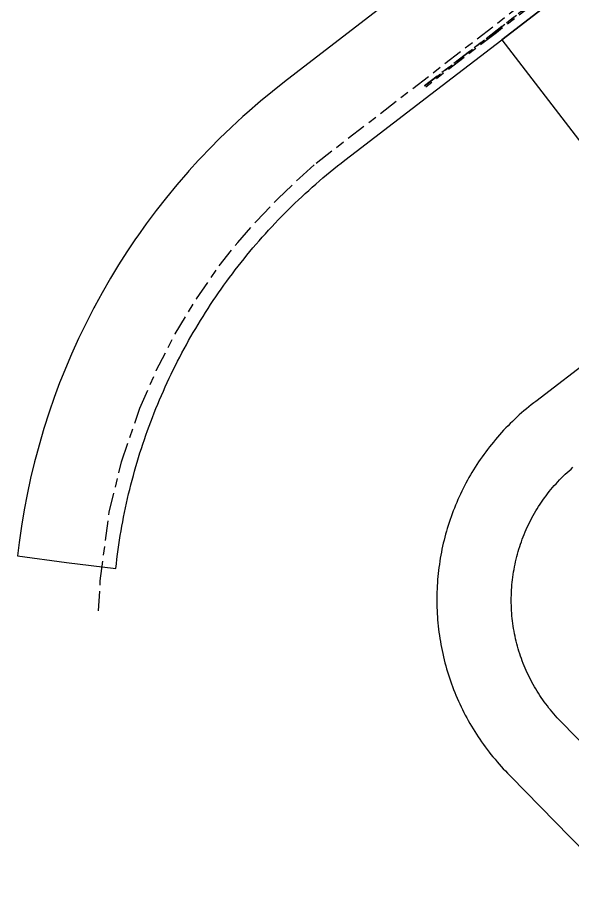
# Model space of a CAD drawing. Extents: x 301026 to 301961, y 6172667 to 6173436.
# Drawn here: x 301025.7 to 301137.6, y 6172750.9 to 6172927.5 of the extents above; entities that cross this region are included whole.
import ezdxf

# ---------------------------------------------------------------- set-up
doc = ezdxf.new("R2010")
doc.units = 0
doc.linetypes.add('Cable Exist UG', pattern=[8.2, 4, -1.2, 1.8, -1.2])
for name, color, linetype in [('_User_LV_Exist', 7, 'Continuous'), ('Mains_HV_EXT', 7, 'Continuous'), ('Mains_SL_EXT', 7, 'Continuous'), ('Trench_SP_EXT', 7, 'Continuous')]:
    doc.layers.add(name, color=color, linetype=linetype)
doc.layers.add('Cadastre Land Parcels_SP_EXT', color=9, linetype='Continuous', lineweight=5)
doc.layers.add('Cadastre Roads_SP_EXT', color=9, linetype='Continuous', lineweight=5)

msp = doc.modelspace()

# ---------------------------------------------------------------- linework, layer by layer
at = {"layer": '_User_LV_Exist', "linetype": 'Cable Exist UG', "flags": 128}
msp.add_lwpolyline([(301136.37, 6172935.66), (301107.82, 6172913.72)], dxfattribs=at)
at = {"layer": 'Cadastre Land Parcels_SP_EXT', "color": 250, "linetype": 'Continuous', "lineweight": -3}
msp.add_lwpolyline([(301147.61, 6172901.32), (301157.13, 6172908.63), (301137.63, 6172934.01), (301123.36, 6172923.04), (301142.85, 6172897.66), (301147.61, 6172901.32)], close=True, dxfattribs=at)
at = {"layer": 'Cadastre Roads_SP_EXT', "color": 250, "linetype": 'Continuous', "lineweight": -3}
for points in [[(301098.54, 6172929.13), (301084.27, 6172918.15), (301079.59, 6172914.56), (301077.14, 6172912.62), (301074.73, 6172910.63), (301071.96, 6172908.24), (301071.18, 6172907.55), (301068.88, 6172905.42), (301067.51, 6172904.11), (301066.62, 6172903.25), (301064.42, 6172901.03), (301062.75, 6172899.3), (301062.26, 6172898.77), (301060.28, 6172896.59), (301060.05, 6172896.34), (301057.88, 6172893.81), (301055.76, 6172891.24), (301053.7, 6172888.62), (301051.71, 6172885.95), (301049.99, 6172883.52), (301049.55, 6172882.88), (301047.8, 6172880.29), (301046.11, 6172877.64), (301044.49, 6172874.97), (301042.78, 6172872), (301041.32, 6172869.35), (301041.13, 6172868.99), (301039.56, 6172865.92), (301038.06, 6172862.8), (301036.63, 6172859.65), (301035.41, 6172856.77), (301034.61, 6172854.79), (301034.24, 6172853.86), (301033.15, 6172850.93), (301032.12, 6172847.98), (301031.06, 6172844.65), (301030.08, 6172841.3), (301029.56, 6172839.37), (301029.19, 6172837.97), (301028.39, 6172834.67), (301027.68, 6172831.35), (301027.08, 6172828.26), (301026.54, 6172824.97), (301026.07, 6172821.67), (301025.75, 6172818.97), (301035.65, 6172817.65), (301045.57, 6172816.45), (301045.67, 6172817.4), (301045.67, 6172817.4), (301045.79, 6172818.34), (301045.91, 6172819.29), (301046.04, 6172820.24), (301046.17, 6172821.18), (301046.31, 6172822.12), (301046.46, 6172823.06), (301046.62, 6172824), (301046.79, 6172824.94), (301046.96, 6172825.87), (301047.14, 6172826.81), (301047.33, 6172827.74), (301047.52, 6172828.67), (301047.73, 6172829.6), (301047.94, 6172830.53), (301048.15, 6172831.46), (301048.38, 6172832.39), (301048.61, 6172833.31), (301048.85, 6172834.23), (301049.1, 6172835.15), (301049.35, 6172836.07), (301049.61, 6172836.98), (301049.88, 6172837.9), (301050.16, 6172838.81), (301050.44, 6172839.72), (301050.73, 6172840.62), (301051.03, 6172841.53), (301051.33, 6172842.43), (301051.64, 6172843.33), (301051.96, 6172844.23), (301052.29, 6172845.12), (301052.62, 6172846.02), (301052.96, 6172846.9), (301053.31, 6172847.79), (301053.66, 6172848.68), (301054.02, 6172849.56), (301054.39, 6172850.44), (301054.77, 6172851.31), (301055.15, 6172852.18), (301055.54, 6172853.05), (301055.93, 6172853.92), (301056.34, 6172854.78), (301056.74, 6172855.64), (301057.16, 6172856.5), (301057.58, 6172857.35), (301058.01, 6172858.2), (301058.45, 6172859.04), (301058.89, 6172859.88), (301059.34, 6172860.71), (301059.79, 6172861.54), (301060.25, 6172862.37), (301060.72, 6172863.19), (301061.19, 6172864.01), (301061.67, 6172864.83), (301062.16, 6172865.64), (301062.65, 6172866.45), (301063.15, 6172867.26), (301063.66, 6172868.06), (301064.17, 6172868.86), (301064.68, 6172869.65), (301065.21, 6172870.44), (301065.74, 6172871.22), (301066.28, 6172872), (301066.82, 6172872.78), (301067.37, 6172873.56), (301067.93, 6172874.33), (301068.49, 6172875.1), (301069.06, 6172875.86), (301069.64, 6172876.62), (301070.22, 6172877.37), (301070.81, 6172878.12), (301071.41, 6172878.86), (301072.01, 6172879.6), (301072.61, 6172880.34), (301073.22, 6172881.07), (301073.84, 6172881.79), (301074.46, 6172882.51), (301075.09, 6172883.22), (301075.73, 6172883.93), (301076.37, 6172884.64), (301077.01, 6172885.34), (301077.67, 6172886.03), (301078.32, 6172886.72), (301078.98, 6172887.41), (301079.65, 6172888.09), (301080.32, 6172888.76), (301081, 6172889.42), (301081.68, 6172890.09), (301082.37, 6172890.74), (301083.06, 6172891.39), (301083.76, 6172892.04), (301084.46, 6172892.67), (301085.17, 6172893.31), (301085.88, 6172893.94), (301086.6, 6172894.56), (301087.32, 6172895.17), (301088.05, 6172895.78), (301088.78, 6172896.39), (301089.51, 6172896.99), (301090.26, 6172897.58), (301091, 6172898.17), (301091.75, 6172898.75), (301094.02, 6172900.49), (301109.08, 6172912.07), (301123.36, 6172923.04), (301137.63, 6172934.01)], [(301142.11, 6172859.25), (301130.22, 6172850.11), (301129.81, 6172849.8), (301129.31, 6172849.41), (301128.82, 6172849.02), (301128.33, 6172848.62), (301127.85, 6172848.21), (301127.38, 6172847.8), (301126.9, 6172847.39), (301126.44, 6172846.96), (301125.98, 6172846.53), (301125.52, 6172846.1), (301125.07, 6172845.66), (301124.63, 6172845.21), (301124.19, 6172844.76), (301123.75, 6172844.3), (301123.33, 6172843.84), (301122.91, 6172843.37), (301122.49, 6172842.9), (301122.08, 6172842.42), (301121.68, 6172841.93), (301121.28, 6172841.44), (301120.89, 6172840.95), (301120.5, 6172840.45), (301120.13, 6172839.95), (301119.75, 6172839.44), (301119.39, 6172838.93), (301119.04, 6172838.43), (301118.69, 6172837.91), (301118.35, 6172837.4), (301118.02, 6172836.88), (301117.69, 6172836.35), (301117.37, 6172835.82), (301117.05, 6172835.29), (301116.75, 6172834.75), (301116.45, 6172834.21), (301116.15, 6172833.66), (301115.86, 6172833.12), (301115.58, 6172832.57), (301115.31, 6172832.01), (301115.04, 6172831.45), (301114.78, 6172830.89), (301114.53, 6172830.33), (301114.28, 6172829.76), (301114.04, 6172829.19), (301113.81, 6172828.61), (301113.59, 6172828.04), (301113.37, 6172827.46), (301113.16, 6172826.87), (301112.95, 6172826.29), (301112.76, 6172825.7), (301112.57, 6172825.11), (301112.39, 6172824.52), (301112.21, 6172823.93), (301112.05, 6172823.33), (301111.89, 6172822.73), (301111.73, 6172822.13), (301111.59, 6172821.53), (301111.45, 6172820.93), (301111.32, 6172820.32), (301111.2, 6172819.71), (301111.09, 6172819.11), (301110.98, 6172818.5), (301110.88, 6172817.88), (301110.79, 6172817.27), (301110.7, 6172816.66), (301110.63, 6172816.05), (301110.56, 6172815.43), (301110.49, 6172814.81), (301110.44, 6172814.19), (301110.39, 6172813.56), (301110.35, 6172812.94), (301110.32, 6172812.31), (301110.3, 6172811.69), (301110.28, 6172811.06), (301110.28, 6172810.44), (301110.28, 6172809.81), (301110.29, 6172809.19), (301110.3, 6172808.57), (301110.33, 6172807.94), (301110.36, 6172807.32), (301110.4, 6172806.69), (301110.44, 6172806.07), (301110.5, 6172805.45), (301110.56, 6172804.82), (301110.63, 6172804.2), (301110.71, 6172803.58), (301110.8, 6172802.96), (301110.89, 6172802.35), (301110.99, 6172801.73), (301111.1, 6172801.11), (301111.22, 6172800.5), (301111.34, 6172799.88), (301111.48, 6172799.27), (301111.62, 6172798.65), (301111.76, 6172798.04), (301111.92, 6172797.43), (301112.09, 6172796.82), (301112.26, 6172796.21), (301112.44, 6172795.61), (301112.62, 6172795.01), (301112.82, 6172794.41), (301113.02, 6172793.81), (301113.23, 6172793.21), (301113.45, 6172792.62), (301113.67, 6172792.03), (301113.91, 6172791.45), (301114.14, 6172790.87), (301114.39, 6172790.29), (301114.65, 6172789.71), (301114.91, 6172789.13), (301115.18, 6172788.56), (301115.45, 6172788), (301115.73, 6172787.43), (301116.02, 6172786.87), (301116.32, 6172786.32), (301116.63, 6172785.76), (301116.94, 6172785.21), (301117.26, 6172784.67), (301117.58, 6172784.12), (301117.92, 6172783.59), (301118.25, 6172783.05), (301118.6, 6172782.52), (301118.95, 6172782), (301119.31, 6172781.48), (301119.68, 6172780.96), (301120.05, 6172780.45), (301120.43, 6172779.95), (301120.81, 6172779.44), (301121.2, 6172778.95), (301121.6, 6172778.46), (301122.01, 6172777.97), (301122.42, 6172777.49), (301122.83, 6172777.01), (301123.25, 6172776.54), (301123.68, 6172776.08), (301124.12, 6172775.62), (301124.56, 6172775.16), (301125.21, 6172774.49), (301137.11, 6172762.35), (301148.3, 6172750.92)], [(301150.01, 6172770.56), (301135.29, 6172785.58), (301134.93, 6172785.95), (301134.57, 6172786.34), (301134.22, 6172786.72), (301133.88, 6172787.11), (301133.54, 6172787.51), (301133.21, 6172787.91), (301132.88, 6172788.31), (301132.56, 6172788.72), (301132.24, 6172789.14), (301131.94, 6172789.56), (301131.63, 6172789.98), (301131.34, 6172790.41), (301131.05, 6172790.84), (301130.76, 6172791.28), (301130.49, 6172791.72), (301130.22, 6172792.17), (301129.95, 6172792.61), (301129.7, 6172793.07), (301129.45, 6172793.52), (301129.21, 6172793.99), (301128.97, 6172794.45), (301128.74, 6172794.92), (301128.52, 6172795.39), (301128.3, 6172795.86), (301128.09, 6172796.34), (301127.89, 6172796.82), (301127.7, 6172797.3), (301127.51, 6172797.79), (301127.33, 6172798.28), (301127.16, 6172798.77), (301127, 6172799.26), (301126.84, 6172799.76), (301126.69, 6172800.26), (301126.55, 6172800.76), (301126.41, 6172801.26), (301126.29, 6172801.77), (301126.17, 6172802.28), (301126.05, 6172802.78), (301125.95, 6172803.29), (301125.85, 6172803.81), (301125.76, 6172804.32), (301125.68, 6172804.83), (301125.61, 6172805.35), (301125.54, 6172805.87), (301125.48, 6172806.38), (301125.43, 6172806.9), (301125.39, 6172807.42), (301125.35, 6172807.94), (301125.33, 6172808.46), (301125.31, 6172808.98), (301125.29, 6172809.5), (301125.29, 6172810.02), (301125.29, 6172810.54), (301125.3, 6172811.06), (301125.32, 6172811.58), (301125.35, 6172812.11), (301125.38, 6172812.62), (301125.43, 6172813.14), (301125.48, 6172813.66), (301125.53, 6172814.18), (301125.6, 6172814.7), (301125.67, 6172815.21), (301125.75, 6172815.73), (301125.84, 6172816.24), (301125.94, 6172816.76), (301126.04, 6172817.28), (301126.15, 6172817.79), (301126.27, 6172818.3), (301126.4, 6172818.82), (301126.54, 6172819.33), (301126.68, 6172819.83), (301126.83, 6172820.34), (301126.99, 6172820.84), (301127.15, 6172821.34), (301127.33, 6172821.84), (301127.51, 6172822.34), (301127.7, 6172822.83), (301127.89, 6172823.32), (301128.09, 6172823.8), (301128.3, 6172824.29), (301128.52, 6172824.77), (301128.75, 6172825.24), (301128.98, 6172825.72), (301129.22, 6172826.19), (301129.46, 6172826.65), (301129.72, 6172827.12), (301129.98, 6172827.58), (301130.24, 6172828.03), (301130.52, 6172828.48), (301130.8, 6172828.93), (301131.09, 6172829.37), (301131.38, 6172829.81), (301131.68, 6172830.24), (301131.99, 6172830.67), (301132.3, 6172831.09), (301132.62, 6172831.51), (301132.95, 6172831.93), (301133.28, 6172832.34), (301133.62, 6172832.74), (301133.96, 6172833.14), (301134.31, 6172833.53), (301134.67, 6172833.92), (301135.03, 6172834.3), (301135.4, 6172834.68), (301135.78, 6172835.05), (301136.16, 6172835.42), (301136.54, 6172835.78), (301136.93, 6172836.14), (301137.33, 6172836.48), (301137.73, 6172836.83)]]:
    msp.add_lwpolyline(points, dxfattribs=at)
at = {"layer": 'Mains_HV_EXT', "linetype": 'Cable Exist UG'}
msp.add_lwpolyline([(301042.1, 6172807.87), (301042.43, 6172813.94), (301044.24, 6172827.76), (301046.73, 6172837.94), (301050.41, 6172848.74), (301053.73, 6172856.38), (301057.52, 6172863.74), (301061.81, 6172870.82), (301066.43, 6172877.44), (301070.17, 6172882.17), (301073.9, 6172886.46), (301078.23, 6172890.98), (301082.58, 6172895.1), (301085.94, 6172898.16), (301152.82, 6172949.81), (301145.53, 6172960.38), (301142.85, 6172966.29), (301140.91, 6172970.55), (301142.25, 6172971.94)], dxfattribs=at)
at = {"layer": 'Mains_SL_EXT', "linetype": 'Cable Exist UG', "flags": 128}
msp.add_lwpolyline([(301107.82, 6172913.72), (301136.37, 6172935.66)], dxfattribs=at)
at = {"layer": 'Trench_SP_EXT', "linetype": 'Cable Exist UG'}
msp.add_lwpolyline([(301136.55, 6172935.41), (301122.28, 6172924.44), (301108.04, 6172913.49)], dxfattribs=at)

doc.saveas('drawing.dxf')
